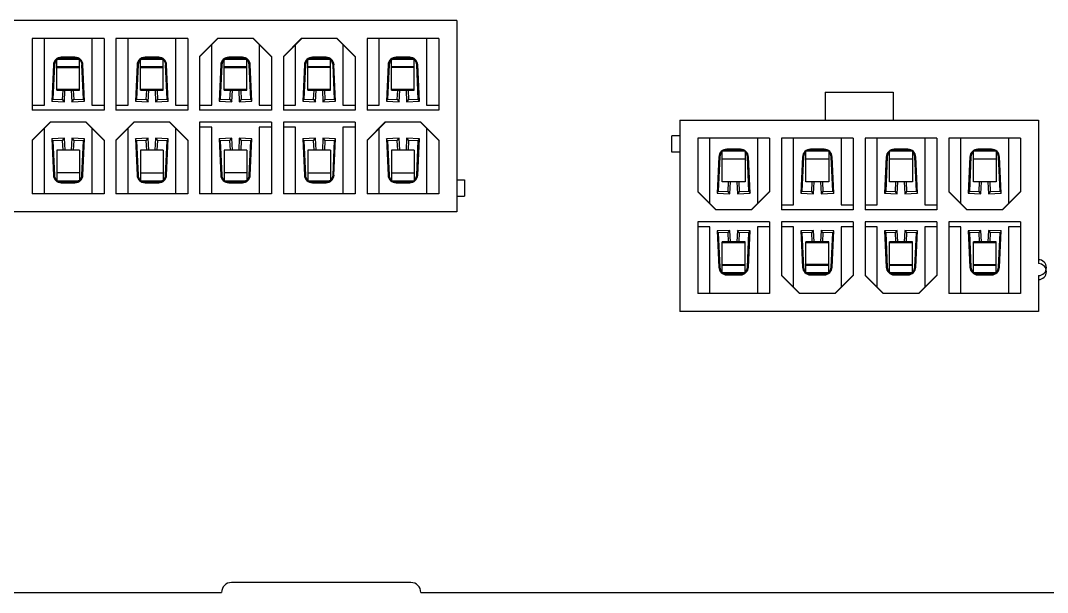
# Model space of a CAD drawing. Header units: millimetres. Extents: x 0 to 841, y 0 to 594.
# Drawn here: x 204.6 to 256.2, y 323.7 to 352.4 of the extents above; entities that cross this region are included whole.
import ezdxf

# ---------------------------------------------------------------- set-up
doc = ezdxf.new("R2010")
doc.units = ezdxf.units.MM
doc.header["$LTSCALE"] = 46.255
doc.layers.add('ASSEM_MEM', color=7, linetype='CONTINUOUS')

msp = doc.modelspace()

# ---------------------------------------------------------------- linework, layer by layer
at = {"layer": 'ASSEM_MEM', "color": 7, "linetype": 'CONTINUOUS'}
for p, q in [((226.527, 352.44), (174.927, 352.44)), ((226.527, 352.44), (226.527, 342.84)), ((208.827, 351.54), (205.227, 351.54)), ((205.227, 351.54), (205.227, 347.94)), ((205.837, 348.19), (205.837, 351.54)), ((208.217, 351.54), (208.217, 348.19)), ((208.827, 351.54), (208.827, 347.94)), ((213.027, 351.54), (209.427, 351.54)), ((209.427, 351.54), (209.427, 347.94)), ((210.037, 348.19), (210.037, 351.54)), ((212.417, 351.54), (212.417, 348.19)), ((213.027, 351.54), (213.027, 347.94)), ((213.627, 350.64), (214.527, 351.54)), ((213.627, 350.62), (214.547, 351.54)), ((216.327, 351.54), (214.527, 351.54)), ((217.227, 350.62), (216.307, 351.54)), ((216.327, 351.54), (217.227, 350.64)), ((217.827, 350.64), (218.727, 351.54)), ((217.827, 350.62), (218.747, 351.54)), ((220.527, 351.54), (218.727, 351.54)), ((221.427, 350.62), (220.507, 351.54)), ((220.527, 351.54), (221.427, 350.64)), ((225.627, 351.54), (222.027, 351.54)), ((222.027, 351.54), (222.027, 347.94)), ((222.637, 348.19), (222.637, 351.54)), ((225.017, 351.54), (225.017, 348.19)), ((225.627, 351.54), (225.627, 347.94)), ((214.237, 348.19), (214.237, 351.23)), ((216.617, 351.23), (216.617, 348.19)), ((218.437, 348.19), (218.437, 351.23)), ((220.817, 351.23), (220.817, 348.19)), ((207.597, 350.49), (206.457, 350.49)), ((206.457, 348.95), (206.457, 350.478)), ((206.478, 350.487), (206.488, 350.49)), ((207.37, 350.6), (206.684, 350.6)), ((206.684, 350.55), (207.37, 350.55)), ((207.597, 348.95), (207.597, 350.49)), ((211.797, 350.49), (210.657, 350.49)), ((210.657, 348.95), (210.657, 350.478)), ((210.678, 350.487), (210.688, 350.49)), ((211.57, 350.6), (210.884, 350.6)), ((210.884, 350.55), (211.57, 350.55)), ((211.797, 348.95), (211.797, 350.49)), ((213.627, 350.64), (213.627, 347.94)), ((215.997, 350.49), (214.857, 350.49)), ((214.857, 348.95), (214.857, 350.478)), ((214.878, 350.487), (214.888, 350.49)), ((215.77, 350.6), (215.084, 350.6)), ((215.084, 350.55), (215.77, 350.55)), ((215.997, 348.95), (215.997, 350.49)), ((217.227, 350.64), (217.227, 347.94)), ((217.827, 350.64), (217.827, 347.94)), ((220.197, 350.49), (219.057, 350.49)), ((219.057, 348.95), (219.057, 350.478)), ((219.078, 350.487), (219.088, 350.49)), ((219.97, 350.6), (219.284, 350.6)), ((219.97, 350.55), (219.284, 350.55)), ((220.197, 348.95), (220.197, 350.49)), ((221.427, 350.64), (221.427, 347.94)), ((224.397, 350.49), (223.257, 350.49)), ((223.257, 348.95), (223.257, 350.478)), ((223.278, 350.487), (223.288, 350.49)), ((224.17, 350.6), (223.484, 350.6)), ((223.484, 350.55), (224.17, 350.55)), ((224.397, 348.95), (224.397, 350.49)), ((206.284, 350.219), (206.202, 348.398)), ((206.334, 350.216), (206.257, 348.496)), ((206.457, 350.13), (207.597, 350.13)), ((206.457, 350.09), (207.597, 350.09)), ((207.797, 348.496), (207.719, 350.216)), ((207.852, 348.398), (207.769, 350.219)), ((210.484, 350.219), (210.402, 348.398)), ((210.534, 350.216), (210.457, 348.496)), ((210.657, 350.13), (211.797, 350.13)), ((210.657, 350.09), (211.797, 350.09)), ((211.997, 348.496), (211.919, 350.216)), ((212.052, 348.398), (211.969, 350.219)), ((214.684, 350.219), (214.602, 348.398)), ((214.734, 350.216), (214.657, 348.496)), ((214.857, 350.13), (215.997, 350.13)), ((214.857, 350.09), (215.997, 350.09)), ((216.197, 348.496), (216.119, 350.216)), ((216.252, 348.398), (216.169, 350.219)), ((218.884, 350.219), (218.802, 348.398)), ((218.934, 350.216), (218.857, 348.496)), ((219.057, 350.13), (220.197, 350.13)), ((220.197, 350.09), (219.057, 350.09)), ((220.397, 348.496), (220.319, 350.216)), ((220.452, 348.398), (220.369, 350.219)), ((223.084, 350.219), (223.002, 348.398)), ((223.134, 350.216), (223.057, 348.496)), ((223.257, 350.13), (224.397, 350.13)), ((224.397, 350.09), (223.257, 350.09)), ((224.597, 348.496), (224.519, 350.216)), ((224.652, 348.398), (224.569, 350.219)), ((206.457, 348.99), (207.597, 348.99)), ((206.457, 348.95), (207.597, 348.95)), ((206.746, 348.474), (206.768, 348.95)), ((206.841, 348.369), (206.868, 348.95)), ((207.186, 348.95), (207.212, 348.369)), ((207.286, 348.95), (207.308, 348.474)), ((210.657, 348.99), (211.797, 348.99)), ((210.657, 348.95), (211.797, 348.95)), ((210.946, 348.474), (210.968, 348.95)), ((211.041, 348.369), (211.068, 348.95)), ((211.386, 348.95), (211.412, 348.369)), ((211.486, 348.95), (211.508, 348.474)), ((214.857, 348.99), (215.997, 348.99)), ((214.857, 348.95), (215.997, 348.95)), ((215.146, 348.474), (215.168, 348.95)), ((215.241, 348.369), (215.268, 348.95)), ((215.586, 348.95), (215.612, 348.369)), ((215.686, 348.95), (215.708, 348.474)), ((219.057, 348.99), (220.197, 348.99)), ((219.057, 348.95), (220.197, 348.95)), ((219.346, 348.474), (219.368, 348.95)), ((219.441, 348.369), (219.468, 348.95)), ((219.786, 348.95), (219.812, 348.369)), ((219.886, 348.95), (219.908, 348.474)), ((223.257, 348.99), (224.397, 348.99)), ((223.257, 348.95), (224.397, 348.95)), ((223.546, 348.474), (223.568, 348.95)), ((223.641, 348.369), (223.668, 348.95)), ((223.986, 348.95), (224.012, 348.369)), ((224.086, 348.95), (224.108, 348.474)), ((206.202, 348.398), (206.257, 348.496)), ((206.257, 348.496), (206.746, 348.474)), ((206.841, 348.369), (206.746, 348.474)), ((207.212, 348.369), (207.308, 348.474)), ((207.308, 348.474), (207.797, 348.496)), ((207.852, 348.398), (207.797, 348.496)), ((210.457, 348.496), (210.402, 348.398)), ((210.457, 348.496), (210.946, 348.474)), ((210.946, 348.474), (211.041, 348.369)), ((211.508, 348.474), (211.412, 348.369)), ((211.508, 348.474), (211.997, 348.496)), ((211.997, 348.496), (212.052, 348.398)), ((214.657, 348.496), (214.602, 348.398)), ((214.657, 348.496), (215.146, 348.474)), ((215.146, 348.474), (215.241, 348.369)), ((215.708, 348.474), (215.612, 348.369)), ((215.708, 348.474), (216.197, 348.496)), ((216.252, 348.398), (216.197, 348.496)), ((218.857, 348.496), (218.802, 348.398)), ((218.857, 348.496), (219.346, 348.474)), ((219.346, 348.474), (219.441, 348.369)), ((219.908, 348.474), (219.812, 348.369)), ((219.908, 348.474), (220.397, 348.496)), ((220.452, 348.398), (220.397, 348.496)), ((223.057, 348.496), (223.002, 348.398)), ((223.057, 348.496), (223.546, 348.474)), ((223.546, 348.474), (223.641, 348.369)), ((224.108, 348.474), (224.012, 348.369)), ((224.108, 348.474), (224.597, 348.496)), ((224.652, 348.398), (224.597, 348.496)), ((245.027, 348.84), (248.427, 348.84)), ((245.027, 348.84), (245.027, 347.44)), ((248.427, 348.84), (248.427, 347.44)), ((205.227, 348.19), (205.837, 348.19)), ((208.827, 347.94), (205.227, 347.94)), ((206.202, 348.398), (206.841, 348.369)), ((207.212, 348.369), (207.852, 348.398)), ((208.217, 348.19), (208.827, 348.19)), ((209.427, 348.19), (210.037, 348.19)), ((213.027, 347.94), (209.427, 347.94)), ((210.402, 348.398), (211.041, 348.369)), ((211.412, 348.369), (212.052, 348.398)), ((212.417, 348.19), (213.027, 348.19)), ((213.627, 348.19), (214.237, 348.19)), ((217.227, 347.94), (213.627, 347.94)), ((214.602, 348.398), (215.241, 348.369)), ((215.612, 348.369), (216.252, 348.398)), ((216.617, 348.19), (217.227, 348.19)), ((217.827, 348.19), (218.437, 348.19)), ((221.427, 347.94), (217.827, 347.94)), ((218.802, 348.398), (219.441, 348.369)), ((219.812, 348.369), (220.452, 348.398)), ((220.817, 348.19), (221.427, 348.19)), ((222.027, 348.19), (222.637, 348.19)), ((225.627, 347.94), (222.027, 347.94)), ((223.002, 348.398), (223.641, 348.369)), ((224.012, 348.369), (224.652, 348.398)), ((225.017, 348.19), (225.627, 348.19)), ((237.727, 347.44), (255.727, 347.44)), ((237.727, 347.44), (237.727, 337.84)), ((255.727, 347.44), (255.727, 340.24)), ((205.227, 346.44), (206.127, 347.34)), ((205.227, 346.42), (206.147, 347.34)), ((205.837, 343.74), (205.837, 347.03)), ((207.927, 347.34), (206.127, 347.34)), ((208.827, 346.42), (207.907, 347.34)), ((207.927, 347.34), (208.827, 346.44)), ((208.217, 347.03), (208.217, 343.74)), ((209.427, 346.44), (210.327, 347.34)), ((209.427, 346.42), (210.347, 347.34)), ((210.037, 343.74), (210.037, 347.03)), ((212.127, 347.34), (210.327, 347.34)), ((213.027, 346.42), (212.107, 347.34)), ((212.127, 347.34), (213.027, 346.44)), ((212.417, 347.03), (212.417, 343.74)), ((217.227, 347.34), (213.627, 347.34)), ((213.627, 347.34), (213.627, 343.74)), ((214.237, 347.09), (213.627, 347.09)), ((214.237, 343.74), (214.237, 347.09)), ((217.227, 347.09), (216.617, 347.09)), ((216.617, 347.09), (216.617, 343.74)), ((217.227, 347.34), (217.227, 343.74)), ((221.427, 347.34), (217.827, 347.34)), ((217.827, 347.34), (217.827, 343.74)), ((218.437, 347.09), (217.827, 347.09)), ((218.437, 343.74), (218.437, 347.09)), ((221.427, 347.09), (220.817, 347.09)), ((220.817, 347.09), (220.817, 343.74)), ((221.427, 347.34), (221.427, 343.74)), ((222.027, 346.44), (222.927, 347.34)), ((222.027, 346.42), (222.947, 347.34)), ((222.637, 343.74), (222.637, 347.03)), ((224.727, 347.34), (222.927, 347.34)), ((225.627, 346.42), (224.707, 347.34)), ((224.727, 347.34), (225.627, 346.44)), ((225.017, 347.03), (225.017, 343.74)), ((205.227, 346.44), (205.227, 343.74)), ((206.841, 346.532), (206.202, 346.503)), ((206.257, 346.405), (206.202, 346.503)), ((206.202, 346.503), (206.284, 344.682)), ((206.746, 346.427), (206.257, 346.405)), ((206.257, 346.405), (206.334, 344.685)), ((206.746, 346.427), (206.841, 346.532)), ((206.769, 345.93), (206.746, 346.427)), ((206.869, 345.93), (206.841, 346.532)), ((207.212, 346.532), (207.185, 345.93)), ((207.852, 346.503), (207.212, 346.532)), ((207.212, 346.532), (207.308, 346.427)), ((207.308, 346.427), (207.285, 345.93)), ((207.797, 346.405), (207.308, 346.427)), ((207.719, 344.685), (207.797, 346.405)), ((207.769, 344.682), (207.852, 346.503)), ((207.797, 346.405), (207.852, 346.503)), ((208.827, 346.44), (208.827, 343.74)), ((209.427, 346.44), (209.427, 343.74)), ((211.041, 346.532), (210.402, 346.503)), ((210.457, 346.405), (210.402, 346.503)), ((210.402, 346.503), (210.484, 344.682)), ((210.946, 346.427), (210.457, 346.405)), ((210.457, 346.405), (210.534, 344.685)), ((210.946, 346.427), (211.041, 346.532)), ((210.969, 345.93), (210.946, 346.427)), ((211.069, 345.93), (211.041, 346.532)), ((211.412, 346.532), (211.385, 345.93)), ((212.052, 346.503), (211.412, 346.532)), ((211.412, 346.532), (211.508, 346.427)), ((211.508, 346.427), (211.485, 345.93)), ((211.997, 346.405), (211.508, 346.427)), ((211.919, 344.685), (211.997, 346.405)), ((211.969, 344.682), (212.052, 346.503)), ((211.997, 346.405), (212.052, 346.503)), ((213.027, 346.44), (213.027, 343.74)), ((215.241, 346.532), (214.602, 346.503)), ((214.657, 346.405), (214.602, 346.503)), ((214.602, 346.503), (214.684, 344.682)), ((215.146, 346.427), (214.657, 346.405)), ((214.657, 346.405), (214.734, 344.685)), ((215.146, 346.427), (215.241, 346.532)), ((215.169, 345.93), (215.146, 346.427)), ((215.269, 345.93), (215.241, 346.532)), ((215.612, 346.532), (215.585, 345.93)), ((216.252, 346.503), (215.612, 346.532)), ((215.612, 346.532), (215.708, 346.427)), ((215.708, 346.427), (215.685, 345.93)), ((216.197, 346.405), (215.708, 346.427)), ((216.119, 344.685), (216.197, 346.405)), ((216.169, 344.682), (216.252, 346.503)), ((216.197, 346.405), (216.252, 346.503)), ((219.441, 346.532), (218.802, 346.503)), ((218.857, 346.405), (218.802, 346.503)), ((218.802, 346.503), (218.884, 344.682)), ((219.346, 346.427), (218.857, 346.405)), ((218.857, 346.405), (218.934, 344.685)), ((219.346, 346.427), (219.441, 346.532)), ((219.369, 345.93), (219.346, 346.427)), ((219.469, 345.93), (219.441, 346.532)), ((219.812, 346.532), (219.785, 345.93)), ((220.452, 346.503), (219.812, 346.532)), ((219.812, 346.532), (219.908, 346.427)), ((219.908, 346.427), (219.885, 345.93)), ((220.397, 346.405), (219.908, 346.427)), ((220.319, 344.685), (220.397, 346.405)), ((220.369, 344.682), (220.452, 346.503)), ((220.397, 346.405), (220.452, 346.503)), ((222.027, 346.44), (222.027, 343.74)), ((223.641, 346.532), (223.002, 346.503)), ((223.057, 346.405), (223.002, 346.503)), ((223.002, 346.503), (223.084, 344.682)), ((223.546, 346.427), (223.057, 346.405)), ((223.057, 346.405), (223.134, 344.685)), ((223.546, 346.427), (223.641, 346.532)), ((223.569, 345.93), (223.546, 346.427)), ((223.669, 345.93), (223.641, 346.532)), ((224.012, 346.532), (223.985, 345.93)), ((224.652, 346.503), (224.012, 346.532)), ((224.012, 346.532), (224.108, 346.427)), ((224.108, 346.427), (224.085, 345.93)), ((224.597, 346.405), (224.108, 346.427)), ((224.519, 344.685), (224.597, 346.405)), ((224.569, 344.682), (224.652, 346.503)), ((224.597, 346.405), (224.652, 346.503)), ((225.627, 346.44), (225.627, 343.74)), ((237.727, 346.66), (237.327, 346.66)), ((237.327, 345.83), (237.327, 346.66)), ((242.227, 346.54), (238.627, 346.54)), ((238.627, 346.54), (238.627, 343.84)), ((239.237, 343.25), (239.237, 346.54)), ((241.617, 346.54), (241.617, 343.25)), ((242.227, 346.54), (242.227, 343.84)), ((246.427, 346.54), (242.827, 346.54)), ((242.827, 346.54), (242.827, 342.94)), ((243.437, 343.19), (243.437, 346.54)), ((245.817, 346.54), (245.817, 343.19)), ((246.427, 346.54), (246.427, 342.94)), ((250.627, 346.54), (247.027, 346.54)), ((247.027, 346.54), (247.027, 342.94)), ((247.637, 343.19), (247.637, 346.54)), ((250.017, 346.54), (250.017, 343.19)), ((250.627, 346.54), (250.627, 342.94)), ((254.827, 346.54), (251.227, 346.54)), ((251.227, 346.54), (251.227, 343.84)), ((251.837, 343.25), (251.837, 346.54)), ((254.217, 346.54), (254.217, 343.25)), ((254.827, 346.54), (254.827, 343.84)), ((207.597, 345.93), (206.457, 345.93)), ((206.457, 345.93), (206.457, 344.413)), ((207.597, 345.93), (207.597, 344.413)), ((211.797, 345.93), (210.657, 345.93)), ((210.657, 345.93), (210.657, 344.413)), ((211.797, 345.93), (211.797, 344.413)), ((215.997, 345.93), (214.857, 345.93)), ((214.857, 345.93), (214.857, 344.413)), ((215.997, 345.93), (215.997, 344.413)), ((220.197, 345.93), (219.057, 345.93)), ((219.057, 345.93), (219.057, 344.413)), ((220.197, 345.93), (220.197, 344.413)), ((224.397, 345.93), (223.257, 345.93)), ((223.257, 345.93), (223.257, 344.413)), ((224.397, 345.93), (224.397, 344.413)), ((240.997, 345.89), (239.857, 345.89)), ((239.857, 344.35), (239.857, 345.868)), ((240.77, 345.98), (240.084, 345.98)), ((240.084, 345.93), (240.77, 345.93)), ((240.997, 345.868), (240.997, 344.35)), ((245.197, 345.89), (244.057, 345.89)), ((244.057, 344.35), (244.057, 345.868)), ((244.97, 345.98), (244.284, 345.98)), ((244.284, 345.93), (244.97, 345.93)), ((245.197, 345.868), (245.197, 344.35)), ((249.397, 345.89), (248.257, 345.89)), ((248.257, 344.35), (248.257, 345.868)), ((249.17, 345.98), (248.484, 345.98)), ((248.484, 345.93), (249.17, 345.93)), ((249.397, 345.868), (249.397, 344.35)), ((253.597, 345.89), (252.457, 345.89)), ((252.457, 344.35), (252.457, 345.868)), ((253.37, 345.98), (252.684, 345.98)), ((252.684, 345.93), (253.37, 345.93)), ((253.597, 345.868), (253.597, 344.35)), ((237.727, 345.83), (237.327, 345.83)), ((239.684, 345.599), (239.602, 343.778)), ((239.734, 345.596), (239.657, 343.876)), ((240.997, 345.49), (239.857, 345.49)), ((241.197, 343.876), (241.119, 345.596)), ((241.252, 343.778), (241.169, 345.599)), ((243.884, 345.599), (243.802, 343.778)), ((243.934, 345.596), (243.857, 343.876)), ((245.197, 345.49), (244.057, 345.49)), ((245.397, 343.876), (245.319, 345.596)), ((245.452, 343.778), (245.369, 345.599)), ((248.084, 345.599), (248.002, 343.778)), ((248.134, 345.596), (248.057, 343.876)), ((249.397, 345.49), (248.257, 345.49)), ((249.597, 343.876), (249.519, 345.596)), ((249.652, 343.778), (249.569, 345.599)), ((252.284, 345.599), (252.202, 343.778)), ((252.334, 345.596), (252.257, 343.876)), ((253.597, 345.49), (252.457, 345.49)), ((253.797, 343.876), (253.719, 345.596)), ((253.852, 343.778), (253.769, 345.599)), ((207.597, 344.79), (206.457, 344.79)), ((206.457, 344.39), (207.597, 344.39)), ((207.37, 344.35), (206.684, 344.35)), ((206.684, 344.3), (207.37, 344.3)), ((207.554, 344.397), (207.532, 344.39)), ((210.657, 344.79), (211.797, 344.79)), ((210.657, 344.39), (211.797, 344.39)), ((211.57, 344.35), (210.884, 344.35)), ((210.884, 344.3), (211.57, 344.3)), ((211.754, 344.397), (211.732, 344.39)), ((215.997, 344.79), (214.857, 344.79)), ((214.857, 344.39), (215.997, 344.39)), ((215.77, 344.35), (215.084, 344.35)), ((215.084, 344.3), (215.77, 344.3)), ((215.954, 344.397), (215.932, 344.39)), ((219.057, 344.79), (220.197, 344.79)), ((219.057, 344.39), (220.197, 344.39)), ((219.97, 344.35), (219.284, 344.35)), ((219.284, 344.3), (219.97, 344.3)), ((220.154, 344.397), (220.132, 344.39)), ((223.257, 344.79), (224.397, 344.79)), ((223.257, 344.39), (224.397, 344.39)), ((223.484, 344.35), (224.17, 344.35)), ((223.484, 344.3), (224.17, 344.3)), ((226.527, 344.45), (226.927, 344.45)), ((226.927, 344.45), (226.927, 343.62)), ((240.997, 344.35), (239.857, 344.35)), ((240.146, 343.854), (240.169, 344.35)), ((240.241, 343.749), (240.269, 344.35)), ((240.585, 344.35), (240.612, 343.749)), ((240.685, 344.35), (240.708, 343.854)), ((245.197, 344.35), (244.057, 344.35)), ((244.346, 343.854), (244.369, 344.35)), ((244.441, 343.749), (244.469, 344.35)), ((244.785, 344.35), (244.812, 343.749)), ((244.885, 344.35), (244.908, 343.854)), ((249.397, 344.35), (248.257, 344.35)), ((248.546, 343.854), (248.569, 344.35)), ((248.641, 343.749), (248.669, 344.35)), ((248.985, 344.35), (249.012, 343.749)), ((249.085, 344.35), (249.108, 343.854)), ((253.597, 344.35), (252.457, 344.35)), ((252.746, 343.854), (252.769, 344.35)), ((252.841, 343.749), (252.869, 344.35)), ((253.185, 344.35), (253.212, 343.749)), ((253.285, 344.35), (253.308, 343.854)), ((239.547, 342.94), (238.627, 343.86)), ((239.527, 342.94), (238.627, 343.84)), ((239.657, 343.876), (239.602, 343.778)), ((239.602, 343.778), (240.241, 343.749)), ((239.657, 343.876), (240.146, 343.854)), ((240.241, 343.749), (240.146, 343.854)), ((240.708, 343.854), (240.612, 343.749)), ((240.612, 343.749), (241.252, 343.778)), ((240.708, 343.854), (241.197, 343.876)), ((241.197, 343.876), (241.252, 343.778)), ((241.307, 342.94), (242.227, 343.86)), ((242.227, 343.84), (241.327, 342.94)), ((243.857, 343.876), (243.802, 343.778)), ((243.802, 343.778), (244.441, 343.749)), ((243.857, 343.876), (244.346, 343.854)), ((244.441, 343.749), (244.346, 343.854)), ((244.908, 343.854), (244.812, 343.749)), ((244.812, 343.749), (245.452, 343.778)), ((244.908, 343.854), (245.397, 343.876)), ((245.397, 343.876), (245.452, 343.778)), ((248.057, 343.876), (248.002, 343.778)), ((248.002, 343.778), (248.641, 343.749)), ((248.057, 343.876), (248.546, 343.854)), ((248.641, 343.749), (248.546, 343.854)), ((249.108, 343.854), (249.012, 343.749)), ((249.012, 343.749), (249.652, 343.778)), ((249.108, 343.854), (249.597, 343.876)), ((249.597, 343.876), (249.652, 343.778)), ((252.147, 342.94), (251.227, 343.86)), ((252.127, 342.94), (251.227, 343.84)), ((252.257, 343.876), (252.202, 343.778)), ((252.202, 343.778), (252.841, 343.749)), ((252.257, 343.876), (252.746, 343.854)), ((252.841, 343.749), (252.746, 343.854)), ((253.308, 343.854), (253.212, 343.749)), ((253.212, 343.749), (253.852, 343.778)), ((253.308, 343.854), (253.797, 343.876)), ((253.797, 343.876), (253.852, 343.778)), ((253.907, 342.94), (254.827, 343.86)), ((254.827, 343.84), (253.927, 342.94)), ((208.827, 343.74), (205.227, 343.74)), ((213.027, 343.74), (209.427, 343.74)), ((217.227, 343.74), (213.627, 343.74)), ((221.427, 343.74), (217.827, 343.74)), ((225.627, 343.74), (222.027, 343.74)), ((226.527, 343.62), (226.927, 343.62)), ((226.527, 342.84), (174.927, 342.84)), ((241.327, 342.94), (239.527, 342.94)), ((242.827, 343.19), (243.437, 343.19)), ((246.427, 342.94), (242.827, 342.94)), ((245.817, 343.19), (246.427, 343.19)), ((247.027, 343.19), (247.637, 343.19)), ((250.627, 342.94), (247.027, 342.94)), ((250.017, 343.19), (250.627, 343.19)), ((253.927, 342.94), (252.127, 342.94)), ((242.227, 342.34), (238.627, 342.34)), ((238.627, 342.34), (238.627, 338.74)), ((242.227, 342.34), (242.227, 338.74)), ((246.427, 342.34), (242.827, 342.34)), ((242.827, 342.34), (242.827, 339.64)), ((246.427, 342.34), (246.427, 339.64)), ((250.627, 342.34), (247.027, 342.34)), ((247.027, 342.34), (247.027, 339.64)), ((250.627, 342.34), (250.627, 339.64)), ((254.827, 342.34), (251.227, 342.34)), ((251.227, 342.34), (251.227, 338.74)), ((254.827, 342.34), (254.827, 338.74)), ((239.237, 342.09), (238.627, 342.09)), ((239.237, 338.74), (239.237, 342.09)), ((240.241, 341.912), (239.602, 341.883)), ((239.602, 341.883), (239.657, 341.785)), ((239.602, 341.883), (239.684, 340.062)), ((240.146, 341.807), (239.657, 341.785)), ((239.657, 341.785), (239.734, 340.065)), ((240.146, 341.807), (240.241, 341.912)), ((240.168, 341.33), (240.146, 341.807)), ((240.268, 341.33), (240.241, 341.912)), ((240.612, 341.912), (240.586, 341.33)), ((241.252, 341.883), (240.612, 341.912)), ((240.708, 341.807), (240.612, 341.912)), ((240.708, 341.807), (240.686, 341.33)), ((241.197, 341.785), (240.708, 341.807)), ((241.119, 340.065), (241.197, 341.785)), ((241.169, 340.062), (241.252, 341.883)), ((241.197, 341.785), (241.252, 341.883)), ((242.227, 342.09), (241.617, 342.09)), ((241.617, 342.09), (241.617, 338.74)), ((243.437, 342.09), (242.827, 342.09)), ((243.437, 339.05), (243.437, 342.09)), ((244.441, 341.912), (243.802, 341.883)), ((243.802, 341.883), (243.857, 341.785)), ((243.802, 341.883), (243.884, 340.062)), ((244.346, 341.807), (243.857, 341.785)), ((243.857, 341.785), (243.934, 340.065)), ((244.346, 341.807), (244.441, 341.912)), ((244.368, 341.33), (244.346, 341.807)), ((244.468, 341.33), (244.441, 341.912)), ((244.812, 341.912), (244.786, 341.33)), ((245.452, 341.883), (244.812, 341.912)), ((244.908, 341.807), (244.812, 341.912)), ((244.908, 341.807), (244.886, 341.33)), ((245.397, 341.785), (244.908, 341.807)), ((245.319, 340.065), (245.397, 341.785)), ((245.369, 340.062), (245.452, 341.883)), ((245.397, 341.785), (245.452, 341.883)), ((246.427, 342.09), (245.817, 342.09)), ((245.817, 342.09), (245.817, 339.05)), ((247.637, 342.09), (247.027, 342.09)), ((247.637, 339.05), (247.637, 342.09)), ((248.641, 341.912), (248.002, 341.883)), ((248.002, 341.883), (248.057, 341.785)), ((248.002, 341.883), (248.084, 340.062)), ((248.546, 341.807), (248.057, 341.785)), ((248.057, 341.785), (248.134, 340.065)), ((248.546, 341.807), (248.641, 341.912)), ((248.568, 341.33), (248.546, 341.807)), ((248.668, 341.33), (248.641, 341.912)), ((249.012, 341.912), (248.986, 341.33)), ((249.652, 341.883), (249.012, 341.912)), ((249.012, 341.912), (249.108, 341.807)), ((249.108, 341.807), (249.086, 341.33)), ((249.597, 341.785), (249.108, 341.807)), ((249.519, 340.065), (249.597, 341.785)), ((249.569, 340.062), (249.652, 341.883)), ((249.652, 341.883), (249.597, 341.785)), ((250.627, 342.09), (250.017, 342.09)), ((250.017, 342.09), (250.017, 339.05)), ((251.837, 342.09), (251.227, 342.09)), ((251.837, 338.74), (251.837, 342.09)), ((252.841, 341.912), (252.202, 341.883)), ((252.202, 341.883), (252.257, 341.785)), ((252.202, 341.883), (252.284, 340.062)), ((252.746, 341.807), (252.257, 341.785)), ((252.257, 341.785), (252.334, 340.065)), ((252.746, 341.807), (252.841, 341.912)), ((252.768, 341.33), (252.746, 341.807)), ((252.868, 341.33), (252.841, 341.912)), ((253.212, 341.912), (253.186, 341.33)), ((253.852, 341.883), (253.212, 341.912)), ((253.212, 341.912), (253.308, 341.807)), ((253.308, 341.807), (253.286, 341.33)), ((253.797, 341.785), (253.308, 341.807)), ((253.719, 340.065), (253.797, 341.785)), ((253.769, 340.062), (253.852, 341.883)), ((253.852, 341.883), (253.797, 341.785)), ((254.827, 342.09), (254.217, 342.09)), ((254.217, 342.09), (254.217, 338.74)), ((240.997, 341.33), (239.857, 341.33)), ((239.857, 339.802), (239.857, 341.33)), ((240.997, 341.29), (239.857, 341.29)), ((240.997, 339.802), (240.997, 341.33)), ((245.197, 341.33), (244.057, 341.33)), ((244.057, 339.802), (244.057, 341.33)), ((245.197, 341.29), (244.057, 341.29)), ((245.197, 339.802), (245.197, 341.33)), ((249.397, 341.33), (248.257, 341.33)), ((248.257, 339.802), (248.257, 341.33)), ((249.397, 341.29), (248.257, 341.29)), ((249.397, 339.802), (249.397, 341.33)), ((253.597, 341.33), (252.457, 341.33)), ((252.457, 339.802), (252.457, 341.33)), ((253.597, 341.29), (252.457, 341.29)), ((253.597, 339.802), (253.597, 341.33)), ((239.857, 340.19), (240.997, 340.19)), ((245.197, 340.19), (244.057, 340.19)), ((248.257, 340.19), (249.397, 340.19)), ((252.457, 340.19), (253.597, 340.19)), ((240.997, 340.15), (239.857, 340.15)), ((239.857, 339.79), (240.997, 339.79)), ((240.77, 339.73), (240.084, 339.73)), ((240.084, 339.68), (240.77, 339.68)), ((243.747, 338.74), (242.827, 339.66)), ((245.197, 340.15), (244.057, 340.15)), ((244.057, 339.79), (245.197, 339.79)), ((244.97, 339.73), (244.284, 339.73)), ((244.284, 339.68), (244.97, 339.68)), ((245.507, 338.74), (246.427, 339.66)), ((247.947, 338.74), (247.027, 339.66)), ((249.397, 340.15), (248.257, 340.15)), ((248.257, 339.79), (249.397, 339.79)), ((249.17, 339.73), (248.484, 339.73)), ((248.484, 339.68), (249.17, 339.68)), ((249.707, 338.74), (250.627, 339.66)), ((253.597, 340.15), (252.457, 340.15)), ((252.457, 339.79), (253.597, 339.79)), ((253.37, 339.73), (252.684, 339.73)), ((252.684, 339.68), (253.37, 339.68)), ((243.727, 338.74), (242.827, 339.64)), ((246.427, 339.64), (245.527, 338.74)), ((247.927, 338.74), (247.027, 339.64)), ((250.627, 339.64), (249.727, 338.74)), ((255.727, 339.64), (255.727, 337.84)), ((242.227, 338.74), (238.627, 338.74)), ((245.527, 338.74), (243.727, 338.74)), ((249.727, 338.74), (247.927, 338.74)), ((254.827, 338.74), (251.227, 338.74)), ((255.727, 337.84), (237.727, 337.84)), ((224.227, 324.24), (215.227, 324.24)), ((149.727, 323.74), (214.727, 323.74)), ((224.727, 323.74), (277.227, 323.74))]:
    msp.add_line(p, q, dxfattribs=at)
for points in [[(206.457, 350.478), (206.467, 350.483), (206.478, 350.487)], [(207.566, 350.49), (207.576, 350.487), (207.587, 350.483), (207.597, 350.478)], [(210.657, 350.478), (210.667, 350.483), (210.678, 350.487)], [(211.766, 350.49), (211.776, 350.487), (211.787, 350.483), (211.797, 350.478)], [(214.857, 350.478), (214.867, 350.483), (214.878, 350.487)], [(215.966, 350.49), (215.976, 350.487), (215.987, 350.483), (215.997, 350.478)], [(219.057, 350.478), (219.067, 350.483), (219.078, 350.487)], [(220.166, 350.49), (220.176, 350.487), (220.187, 350.483), (220.197, 350.478)], [(223.257, 350.478), (223.267, 350.483), (223.278, 350.487)], [(224.366, 350.49), (224.376, 350.487), (224.387, 350.483), (224.397, 350.478)], [(206.457, 350.467), (206.394, 350.396), (206.351, 350.309), (206.334, 350.216)], [(207.597, 350.467), (207.66, 350.396), (207.702, 350.31), (207.719, 350.216)], [(210.657, 350.467), (210.594, 350.396), (210.551, 350.309), (210.534, 350.216)], [(211.797, 350.467), (211.86, 350.396), (211.902, 350.31), (211.919, 350.216)], [(214.857, 350.467), (214.794, 350.396), (214.751, 350.309), (214.734, 350.216)], [(216.119, 350.216), (216.102, 350.309), (216.06, 350.396), (215.997, 350.467)], [(219.057, 350.467), (218.994, 350.396), (218.951, 350.309), (218.934, 350.216)], [(220.319, 350.216), (220.302, 350.309), (220.26, 350.396), (220.197, 350.467)], [(223.257, 350.467), (223.194, 350.396), (223.151, 350.309), (223.134, 350.216)], [(224.519, 350.216), (224.502, 350.309), (224.46, 350.396), (224.397, 350.467)], [(207.597, 344.413), (207.576, 344.404), (207.554, 344.397)], [(211.797, 344.413), (211.776, 344.404), (211.754, 344.397)], [(215.997, 344.413), (215.976, 344.404), (215.954, 344.397)], [(220.197, 344.413), (220.176, 344.404), (220.154, 344.397)]]:
    msp.add_lwpolyline(points, dxfattribs=at)
for centre, radius, start, end in [((206.684, 350.2), 0.4, 90, 177.4081), ((206.684, 350.2), 0.35, 90, 124.0477), ((207.37, 350.2), 0.4, 2.5919, 90), ((207.37, 350.2), 0.35, 55.9523, 90), ((210.884, 350.2), 0.4, 90, 177.4081), ((210.884, 350.2), 0.35, 90, 124.0477), ((211.57, 350.2), 0.4, 2.5919, 90), ((211.57, 350.2), 0.35, 55.9523, 90), ((215.084, 350.2), 0.4, 90, 177.4081), ((215.084, 350.2), 0.35, 90, 124.0477), ((215.77, 350.2), 0.4, 2.5919, 90), ((215.77, 350.2), 0.35, 55.9523, 90), ((219.284, 350.2), 0.4, 90, 177.4081), ((219.284, 350.2), 0.35, 90, 124.0477), ((219.97, 350.2), 0.4, 2.5919, 90), ((219.97, 350.2), 0.35, 55.9523, 90), ((223.484, 350.2), 0.4, 90, 177.4081), ((223.484, 350.2), 0.35, 90, 124.0477), ((224.17, 350.2), 0.4, 2.5919, 90), ((224.17, 350.2), 0.35, 55.9523, 90), ((240.084, 345.58), 0.4, 90, 177.4081), ((240.084, 345.58), 0.35, 130.4752, 177.4081), ((240.084, 345.58), 0.35, 90, 117.6547), ((240.77, 345.58), 0.4, 2.5919, 90), ((240.77, 345.58), 0.35, 62.3453, 90), ((240.77, 345.58), 0.35, 2.5919, 49.5248), ((244.284, 345.58), 0.4, 90, 177.4081), ((244.284, 345.58), 0.35, 130.4752, 177.4081), ((244.284, 345.58), 0.35, 90, 117.6547), ((244.97, 345.58), 0.4, 2.5919, 90), ((244.97, 345.58), 0.35, 62.3453, 90), ((244.97, 345.58), 0.35, 2.5919, 49.5248), ((248.484, 345.58), 0.4, 90, 177.4081), ((248.484, 345.58), 0.35, 130.4752, 177.4081), ((248.484, 345.58), 0.35, 90, 117.6547), ((249.17, 345.58), 0.4, 2.5919, 90), ((249.17, 345.58), 0.35, 62.3453, 90), ((249.17, 345.58), 0.35, 2.5919, 49.5248), ((252.684, 345.58), 0.4, 90, 177.4081), ((252.684, 345.58), 0.35, 130.4752, 177.4081), ((252.684, 345.58), 0.35, 90, 117.6547), ((253.37, 345.58), 0.4, 2.5919, 90), ((253.37, 345.58), 0.35, 62.3453, 90), ((253.37, 345.58), 0.35, 2.5919, 49.5248), ((206.684, 344.7), 0.4, 182.5919, 270), ((206.684, 344.7), 0.35, 182.5919, 229.5248), ((206.684, 344.7), 0.35, 242.3396, 270), ((207.37, 344.7), 0.4, 270, 357.4081), ((207.37, 344.7), 0.35, 270, 297.6604), ((207.37, 344.7), 0.35, 310.4752, 357.4081), ((210.884, 344.7), 0.4, 182.5919, 270), ((210.884, 344.7), 0.35, 182.5919, 229.5248), ((210.884, 344.7), 0.35, 242.3396, 270), ((211.57, 344.7), 0.4, 270, 357.4081), ((211.57, 344.7), 0.35, 270, 297.6604), ((211.57, 344.7), 0.35, 310.4752, 357.4081), ((215.084, 344.7), 0.4, 182.5919, 270), ((215.084, 344.7), 0.35, 182.5919, 229.5248), ((215.084, 344.7), 0.35, 242.3396, 270), ((215.77, 344.7), 0.4, 270, 357.4081), ((215.77, 344.7), 0.35, 270, 297.6604), ((215.77, 344.7), 0.35, 310.4752, 357.4081), ((219.284, 344.7), 0.4, 182.5919, 270), ((219.284, 344.7), 0.35, 182.5919, 229.5248), ((219.284, 344.7), 0.35, 242.3396, 270), ((219.97, 344.7), 0.4, 270, 357.4081), ((219.97, 344.7), 0.35, 270, 297.6604), ((219.97, 344.7), 0.35, 310.4752, 357.4081), ((223.484, 344.7), 0.4, 182.5919, 270), ((223.484, 344.7), 0.35, 182.5919, 229.5248), ((223.484, 344.7), 0.35, 242.3396, 270), ((224.17, 344.7), 0.4, 270, 357.4081), ((224.17, 344.7), 0.35, 270, 297.6604), ((224.17, 344.7), 0.35, 310.4752, 357.4081), ((255.727, 340.04), 0.4, 270, 90), ((255.727, 339.84), 0.4, 270, 90), ((240.084, 340.08), 0.4, 182.5919, 270), ((240.084, 340.08), 0.35, 182.5919, 229.5248), ((240.084, 340.08), 0.35, 235.9523, 270), ((240.77, 340.08), 0.4, 270, 357.4081), ((240.77, 340.08), 0.35, 270, 304.0477), ((240.77, 340.08), 0.35, 310.4752, 357.4081), ((244.284, 340.08), 0.4, 182.5919, 270), ((244.284, 340.08), 0.35, 182.5919, 229.5248), ((244.284, 340.08), 0.35, 235.9523, 270), ((244.97, 340.08), 0.4, 270, 357.4081), ((244.97, 340.08), 0.35, 270, 304.0477), ((244.97, 340.08), 0.35, 310.4752, 357.4081), ((248.484, 340.08), 0.4, 182.5919, 270), ((248.484, 340.08), 0.35, 182.5919, 229.5248), ((248.484, 340.08), 0.35, 235.9523, 270), ((249.17, 340.08), 0.4, 270, 357.4081), ((249.17, 340.08), 0.35, 270, 304.0477), ((249.17, 340.08), 0.35, 310.4752, 357.4081), ((252.684, 340.08), 0.4, 182.5919, 270), ((252.684, 340.08), 0.35, 182.5919, 229.5248), ((252.684, 340.08), 0.35, 235.9523, 270), ((253.37, 340.08), 0.4, 270, 357.4081), ((253.37, 340.08), 0.35, 270, 304.0477), ((253.37, 340.08), 0.35, 310.4752, 357.4081), ((215.227, 323.74), 0.5, 90, 180), ((224.227, 323.74), 0.5, 0, 90)]:
    msp.add_arc(centre, radius, start, end, dxfattribs=at)
for centre, major_axis, start_param, end_param in [((240.084, 344.582), (0, 1.331), 0.185563, 0.260931), ((240.77, 344.582), (0, 1.331), -0.260931, -0.185563), ((244.284, 344.582), (0, 1.331), 0.185563, 0.260931), ((244.97, 344.582), (0, 1.331), -0.260931, -0.185563), ((248.484, 344.582), (0, 1.331), 0.185563, 0.260931), ((249.17, 344.582), (0, 1.331), -0.260931, -0.185563), ((252.684, 344.582), (0, 1.331), 0.185563, 0.260931), ((253.37, 344.582), (0, 1.331), 6.022255, 6.097623), ((206.684, 345.699), (0, 1.331), 2.880662, 2.95603), ((210.884, 345.699), (0, 1.331), -3.402523, -3.327155), ((215.084, 345.699), (0, 1.331), -3.402523, -3.327155), ((219.284, 345.699), (0, 1.331), -3.402523, -3.327155), ((223.484, 345.699), (0, 1.331), -3.402523, -3.327155), ((224.17, 345.699), (0, 1.331), -2.95603, -2.880662), ((240.084, 341.053), (0, 1.297), -3.409588, -3.372023), ((240.77, 341.053), (0, 1.297), -2.911163, -2.873598), ((244.284, 341.053), (0, 1.297), -3.409588, -3.372023), ((244.97, 341.053), (0, 1.297), -2.911163, -2.873598), ((248.484, 341.053), (0, 1.297), -3.409588, -3.372023), ((249.17, 341.053), (0, 1.297), -2.911163, -2.873598), ((252.684, 341.053), (0, 1.297), -3.409588, -3.372023), ((253.37, 341.053), (0, 1.297), 3.372023, 3.409588)]:
    msp.add_ellipse(centre, major_axis=major_axis, ratio=0.661438, start_param=start_param, end_param=end_param, dxfattribs=at)

doc.saveas('drawing.dxf')
